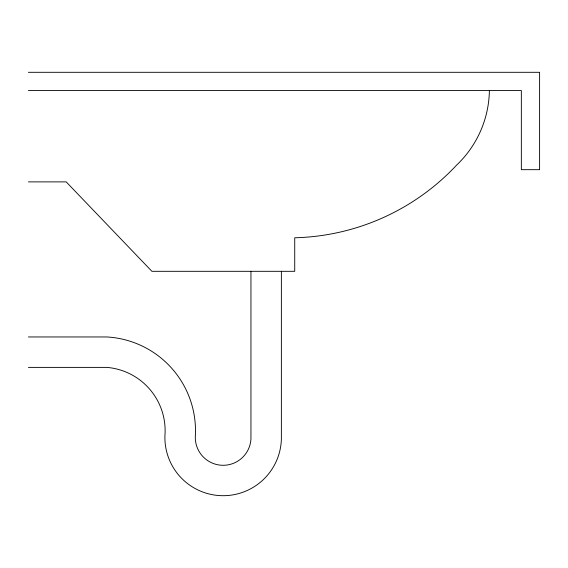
<?xml version="1.0" encoding="UTF-8"?>
<svg xmlns="http://www.w3.org/2000/svg" width="568" height="568" viewBox="0 0 568 568"><rect width="100%" height="100%" fill="white"/><g stroke="black" fill="none" stroke-linecap="round" stroke-linejoin="round"><path stroke-width="0.85" d="M28.4 72.306L539.6 72.306L539.6 169.676L521.346 169.676L521.346 90.56L28.4 90.56M28.4 181.881L66.186 181.881L151.89 271.312L294.728 271.312L294.728 237.779A229.522 229.522 0 0 0 456.608 165.118A105.08 105.08 0 0 0 489.389 90.56M28.4 336.959L106.812 336.959A93.876 93.876 0 0 1 195.342 435.904A27.846 27.846 0 0 0 221.598 465.249A27.846 27.846 0 0 0 250.949 438.993L250.949 271.312M28.4 367.389L106.812 367.389A63.517 63.517 0 0 1 164.912 435.904A58.255 58.255 0 0 0 221.598 495.679A58.255 58.255 0 0 0 281.373 438.993L281.373 271.312"/></g></svg>
